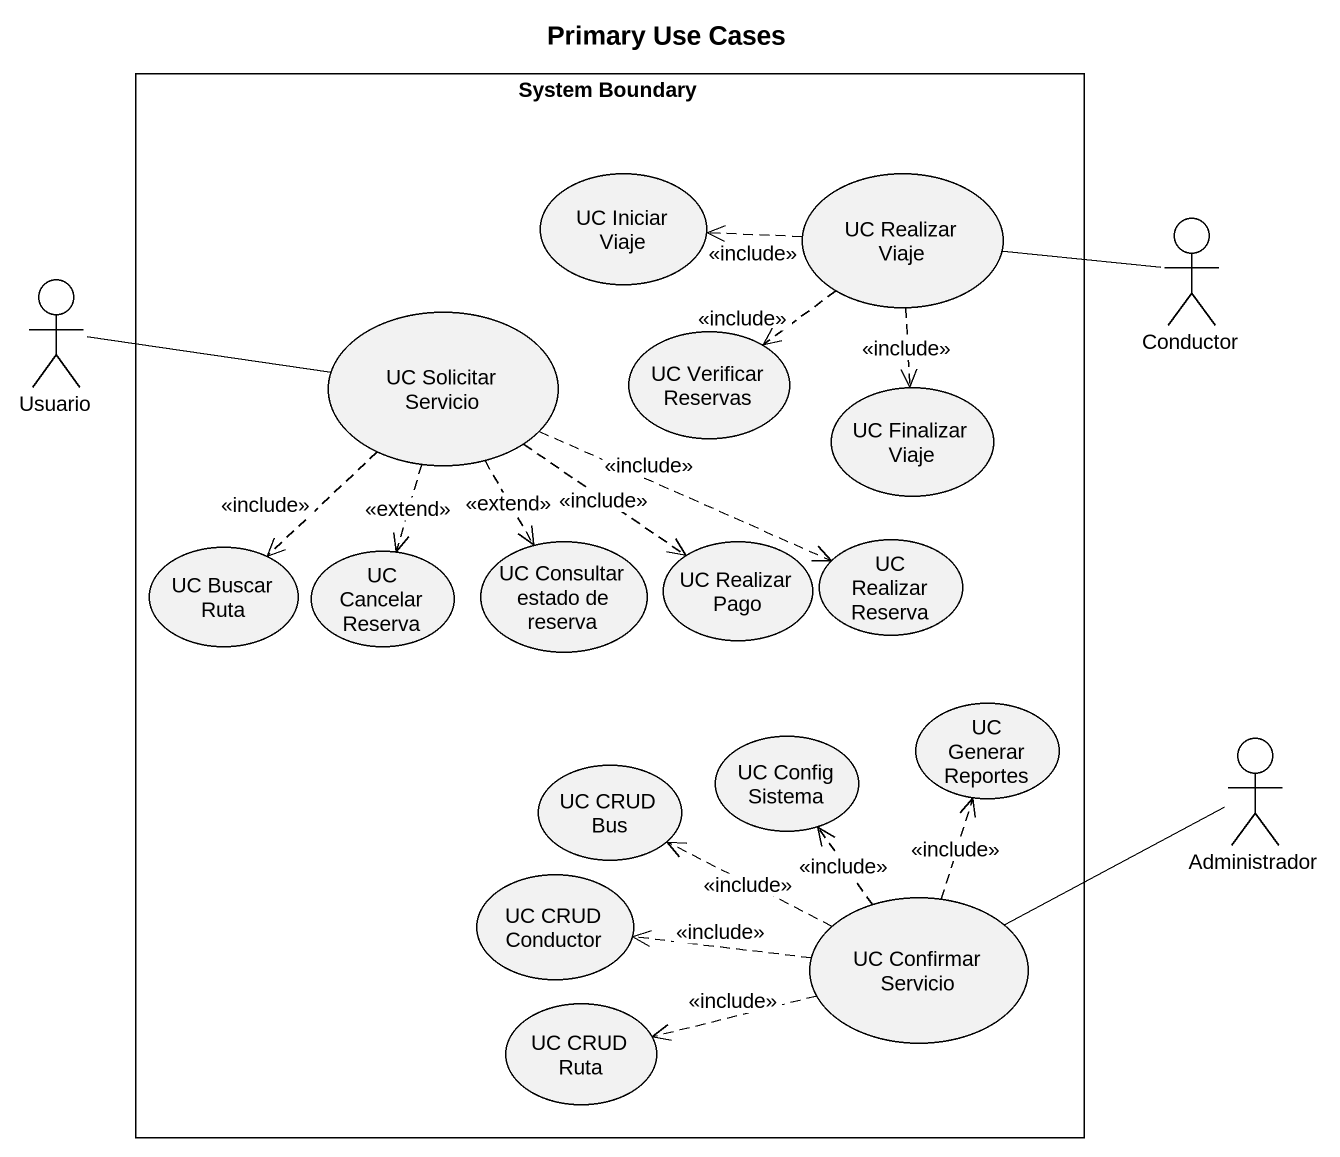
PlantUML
@startuml
title Primary Use Cases
rectangle "System Boundary" as System_Boundary {
  usecase "UC Iniciar Viaje" as UC_Iniciar_Viaje
  usecase "UC Realizar Viaje" as UC_Realizar_Viaje
  usecase "UC Solicitar Servicio" as UC_Solicitar_Servicio
  usecase "UC Verificar Reservas" as UC_Verificar_Reservas
  usecase "UC Finalizar Viaje" as UC_Finalizar_Viaje
  usecase "UC Buscar Ruta" as UC_Buscar_Ruta
  usecase "UC Cancelar Reserva" as UC_Cancelar_Reserva
  usecase "UC Consultar estado de reserva" as UC_Consultar_estado_de
  usecase "UC Realizar Pago" as UC_Realizar_Pago
  usecase "UC Realizar Reserva" as UC_Realizar_Reserva
  usecase "UC Generar Reportes" as UC_Generar_Reportes
  usecase "UC CRUD Bus" as UC_CRUD_Bus
  usecase "UC Config Sistema" as UC_Config_Sistema
  usecase "UC CRUD Conductor" as UC_CRUD_Conductor
  usecase "UC Confirmar Servicio" as UC_Confirmar_Servicio
  usecase "UC CRUD Ruta" as UC_CRUD_Ruta
}
actor Conductor
actor Usuario
actor Administrador
UC_Realizar_Viaje .left.> UC_Iniciar_Viaje : <<include>>
UC_Realizar_Viaje ..> UC_Verificar_Reservas : <<include>>
UC_Realizar_Viaje ..> UC_Finalizar_Viaje : <<include>>
Conductor -left- UC_Realizar_Viaje
Usuario -right- UC_Solicitar_Servicio
UC_Solicitar_Servicio ..> UC_Buscar_Ruta : <<include>>
UC_Solicitar_Servicio ..> UC_Cancelar_Reserva : <<extend>>
UC_Solicitar_Servicio ..> UC_Consultar_estado_de : <<extend>>
UC_Solicitar_Servicio ..> UC_Realizar_Pago : <<include>>
UC_Solicitar_Servicio .right.> UC_Realizar_Reserva : <<include>>
Administrador -left- UC_Confirmar_Servicio
UC_Confirmar_Servicio .up.> UC_Generar_Reportes : <<include>>
UC_Confirmar_Servicio .left.> UC_CRUD_Bus : <<include>>
UC_Confirmar_Servicio .up.> UC_Config_Sistema : <<include>>
UC_Confirmar_Servicio .left.> UC_CRUD_Conductor : <<include>>
UC_Confirmar_Servicio .left.> UC_CRUD_Ruta : <<include>>
@enduml
